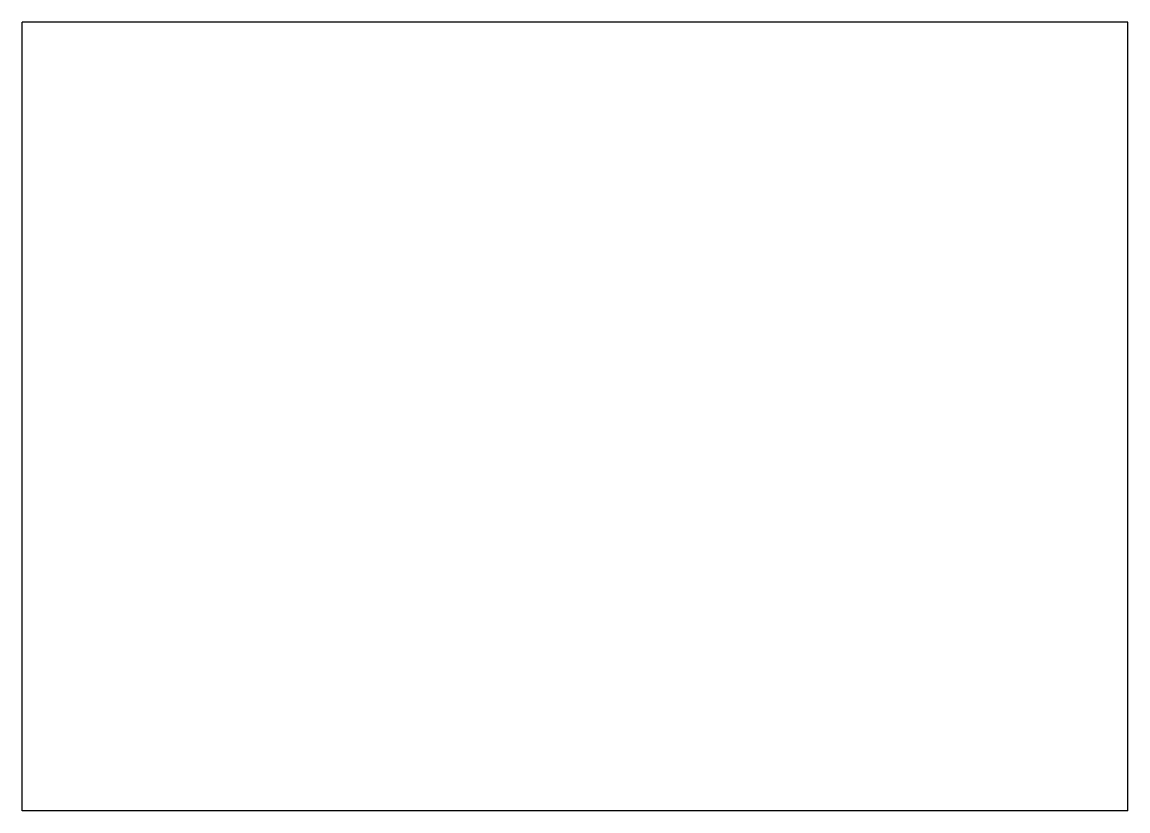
# Model space of a CAD drawing. Extents: x -227 to 227, y -162 to 162.
import ezdxf

# ---------------------------------------------------------------- set-up
doc = ezdxf.new("R2010")
doc.units = 0
doc.layers.add('Shape2DView', color=7, linetype='CONTINUOUS')

msp = doc.modelspace()

# ---------------------------------------------------------------- linework, layer by layer
at = {"layer": 'Shape2DView'}
for p, q in [((227, 162), (-227, 162)), ((-227, -162), (-227, 162)), ((227, -162), (227, 162)), ((227, -162), (-227, -162))]:
    msp.add_line(p, q, dxfattribs=at)

doc.saveas('drawing.dxf')
